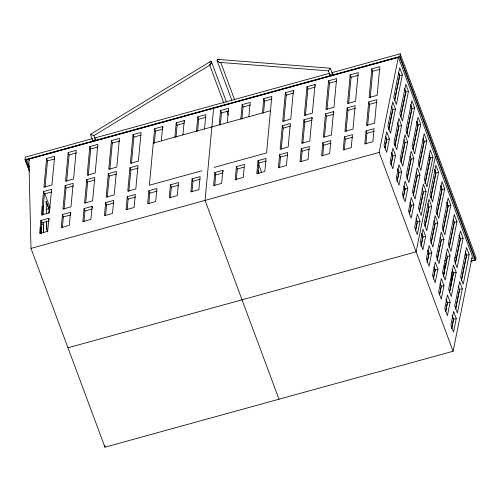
<?xml version="1.0" encoding="UTF-8"?>
<svg xmlns="http://www.w3.org/2000/svg" width="501" height="501" viewBox="0 0 501 501"><rect width="100%" height="100%" fill="white"/><g stroke="black" fill="none" stroke-linecap="round" stroke-linejoin="round"><path stroke-width="0.75" d="M29.409 171.461L25.05 159.744L25.294 157.139L92.184 138.702M40.85 220.496L39.642 233.529L47.676 231.312L48.885 218.279L40.85 220.496L41.74 222.889L40.744 233.623M43.537 191.532L41.364 214.992L49.399 212.781L51.572 189.322L43.537 191.532L44.426 193.931L42.466 215.117M46.606 158.491L43.944 187.161L51.979 184.944L54.64 156.274L46.606 158.491L47.495 160.884L45.052 187.23M62.456 214.541L61.247 227.573L69.282 225.362L70.491 212.33L62.456 214.541L63.345 216.939L62.349 227.667M65.143 185.583L62.963 209.042L70.998 206.825L73.177 183.366L65.143 185.583L66.032 187.975L64.065 209.167M68.205 152.536L65.55 181.205L73.584 178.995L76.24 150.319L68.205 152.536L69.1 154.934L66.652 181.274M84.055 208.591L82.847 221.624L90.881 219.407L92.09 206.374L84.055 208.591L84.951 210.984L83.955 221.718M86.742 179.627L84.569 203.087L92.604 200.87L94.777 177.417L86.742 179.627L87.637 182.026L85.671 203.212M89.811 146.58L87.149 175.256L95.184 173.039L97.845 144.369L89.811 146.58L90.7 148.979L88.257 175.325M105.661 202.636L104.452 215.668L112.487 213.451L113.696 200.419L105.661 202.636L106.55 205.028L105.554 215.762M108.348 173.678L106.174 197.131L114.203 194.92L116.382 171.461L108.348 173.678L109.237 176.07L107.27 197.256M111.416 140.631L108.755 169.3L116.789 167.083L119.445 138.414L111.416 140.631L112.305 143.023L109.863 169.369M127.267 196.68L126.058 209.712L134.093 207.502L135.301 194.469L127.267 196.68L128.156 199.079L127.16 209.813M129.953 167.722L127.774 191.182L135.809 188.965L137.988 165.512L129.953 167.722L130.842 170.121L128.876 191.307M133.016 134.675L130.354 163.345L138.389 161.134L141.05 132.464L133.016 134.675L133.905 137.074L131.462 163.42M148.866 190.731L147.657 203.763L155.692 201.546L156.901 188.514L148.866 190.731L149.761 193.123L148.766 203.857M163.101 127.705L162.656 126.509L154.621 128.726L149.379 185.226L201.934 170.747M154.389 143.192L155.51 131.118L154.621 128.726M161.322 140.844L162.656 126.509M170.472 184.775L169.263 197.807L177.298 195.597L178.506 182.564L170.472 184.775L171.361 187.174L170.365 197.901M174.893 137.105L176.22 122.77L184.255 120.553L184.7 121.756M175.995 137.236L177.116 125.162L176.22 122.77M182.928 134.894L184.255 120.553M192.077 178.826L190.862 191.858L198.897 189.641L200.106 176.609L192.077 178.826L192.966 181.218L191.971 191.952M196.498 131.149L197.826 116.814L205.861 114.604L204.533 128.939M197.594 131.287L198.715 119.213L197.826 116.814M213.62 108.153L205.066 200.4L279.007 399.209M214.81 172.557L213.601 185.589L221.636 183.372L222.845 170.34L214.81 172.557L215.706 174.949L214.71 185.683M219.238 124.887L220.565 110.552L228.6 108.335L227.266 122.67M220.334 125.018L221.455 112.944L220.565 110.552M236.416 166.601L235.207 179.634L243.242 177.423L244.45 164.391L236.416 166.601L237.305 169L236.309 179.734M240.837 118.931L242.165 104.596L250.199 102.386L248.872 116.72M241.939 119.063L243.06 106.995L242.165 104.596M258.021 160.652L256.813 173.684L264.841 171.467L266.056 158.435L258.021 160.652L258.911 163.044L257.915 173.778M262.443 112.982L263.77 98.647L271.805 96.43L266.563 152.937L214.008 167.415M263.545 113.113L264.66 101.039L263.77 98.647M279.621 154.696L278.412 167.729L286.447 165.518L287.655 152.486L279.621 154.696L280.51 157.095L279.52 167.822M282.307 125.738L280.134 149.198L288.169 146.981L290.342 123.522L282.307 125.738L283.197 128.131L281.236 149.323M285.376 92.691L282.714 121.361L290.749 119.15L293.411 90.481L285.376 92.691L286.265 95.09L283.823 121.43M301.226 148.747L300.018 161.779L308.052 159.562L309.261 146.53L301.226 148.747L302.116 151.139L301.12 161.873M303.913 119.783L301.734 143.242L309.768 141.025L311.948 117.572L303.913 119.783L304.802 122.181L302.836 143.367M306.975 86.736L304.32 115.412L312.355 113.195L315.01 84.525L306.975 86.736L307.871 89.134L305.422 115.48M322.826 142.791L321.617 155.824L329.652 153.607L330.86 140.574L322.826 142.791L323.721 145.184L322.725 155.917M325.512 113.833L323.339 137.287L331.374 135.076L333.547 111.617L325.512 113.833L326.408 116.226L324.51 136.66M328.581 80.786L325.919 109.456L333.954 107.239L336.616 78.569L328.581 80.786L329.47 83.179L327.028 109.525M344.431 136.836L343.223 149.868L351.257 147.657L352.466 134.625L344.431 136.836L345.321 139.234L344.325 149.968M347.118 107.878L344.945 131.337L352.98 129.12L355.153 105.667L347.118 107.878L348.007 110.276L346.041 131.462M350.186 74.831L347.525 103.5L355.56 101.29L358.221 72.62L350.186 74.831L351.076 77.229L348.633 103.575M366.037 130.886L364.828 143.919L372.863 141.702L374.072 128.669L366.037 130.886L366.926 133.279L365.93 144.012M368.723 101.922L366.544 125.382L374.579 123.171L376.758 99.712L368.723 101.922L369.613 104.321L367.646 125.507M371.786 68.881L369.131 97.551L377.159 95.334L379.821 66.664L371.786 68.881L372.675 71.274L370.233 97.62M470.502 261.459L475.706 260.025L399.98 56.425L400.224 53.82L331.825 72.67M443.98 274.592L444.838 265.292L446.303 264.891M450.43 289.428L452.084 271.605M475.706 260.025L475.95 257.42L400.224 53.82M329.959 74.887L328.456 70.854L330.347 68.268L332.576 73.841M330.51 68.293L330.403 68.662M453.086 351.245L379.138 152.429L398.376 57.239L472.324 256.049L453.086 351.245L104.934 447.18L30.987 248.371L28.87 159.061L397.669 57.433M385.044 147.808L386.703 139.591L385.632 136.717M388.77 129.377L392.74 109.706L395.452 109.036L392.778 101.847L387.887 126.052L390.561 133.241L395.452 109.036M394.575 100.638L399.635 75.607L402.341 74.937L399.666 67.748L393.692 97.332L396.36 104.521L402.341 74.937M389.409 138.921L386.691 152.367L384.023 145.177L386.741 131.732L389.409 138.921L386.703 139.591M391.012 165.023L392.828 156.055L391.488 152.467M394.888 145.841L398.865 126.171L401.577 125.501L398.902 118.311L394.011 142.522L396.679 149.705L401.577 125.501M395.533 155.385L392.815 168.831L390.141 161.648L392.859 148.196L395.533 155.385L392.828 156.055M408.465 91.401L402.485 120.985L399.811 113.796L405.791 84.212L408.465 91.401L405.76 92.071L400.7 117.109L405.779 92.14L404.445 88.545M397.136 181.487L398.953 172.519L397.612 168.931M401.013 162.305L404.99 142.635L407.695 141.965L405.027 134.775L400.13 158.986L402.804 166.169L407.695 141.965M401.658 171.849L398.94 185.295L396.266 178.112L398.984 164.66L401.658 171.849L398.953 172.519M414.59 107.865L408.609 137.449L405.935 130.26L411.916 100.676L414.59 107.865L411.878 108.535L406.825 133.573L411.903 108.604L410.544 104.947M403.261 197.951L405.071 188.983L404.006 186.109M407.138 178.769L411.114 159.105L413.82 158.429L411.146 151.246L406.255 175.45L408.929 182.633L413.82 158.429M418.003 124.999L413.1 149.279L418.028 125.068L416.669 121.411L418.041 124.993L420.715 124.329L418.041 117.14L412.06 146.73L414.734 153.913L420.715 124.329M407.783 188.313L405.065 201.759L402.391 194.576L405.109 181.124L407.783 188.313L405.071 188.983M409.386 214.415L411.196 205.454L410.131 202.579M413.262 195.233L417.239 175.569L419.944 174.893L417.27 167.71L412.379 191.914L415.053 199.097L419.944 174.893M423.094 138.583L424.165 141.457L419.068 166.501L424.153 141.532L423.057 138.595M413.907 204.777L411.189 218.223L408.515 211.04L411.233 197.594L413.907 204.777L411.196 205.454M426.839 140.794L420.859 170.378L418.185 163.194L424.165 133.61L426.839 140.794L424.128 141.47M415.511 230.88L417.32 221.918L415.987 218.323M419.387 211.698L423.364 192.033L426.069 191.357L423.395 184.174L418.504 208.378L421.178 215.568L426.069 191.357M420.032 221.242L417.314 234.693L414.64 227.504L417.358 214.059L420.032 221.242L417.32 221.918M432.958 157.258L426.984 186.842L424.309 179.659L430.29 150.075L432.958 157.258L430.253 157.934L425.042 183.723L430.278 157.997L429.182 155.059L430.29 157.921M421.122 245.966L422.932 236.998L421.598 233.403M425.149 226.026L428.969 207.113L431.68 206.443L429.006 199.254L424.115 223.459L426.789 230.648L431.68 206.443M425.637 236.322L422.919 249.774L420.251 242.584L422.969 229.139L425.637 236.322L422.932 236.998M438.569 172.338L432.588 201.928L429.921 194.739L435.895 165.155L438.569 172.338L435.864 173.014L430.804 198.045L435.901 173.008L434.561 169.413L435.883 173.083M427.24 262.43L429.056 253.462L427.986 250.588M431.117 243.248L435.093 223.578L437.805 222.907L435.131 215.718L430.24 239.929L432.908 247.112L437.805 222.907M431.762 252.792L429.044 266.238L426.37 259.055L429.088 245.603L431.762 252.792L429.056 253.462M444.694 188.808L438.713 218.392L436.039 211.203L442.02 181.619L444.694 188.808L441.988 189.478L436.928 214.516L442.026 189.472L440.686 185.877M433.365 278.894L435.181 269.926L434.11 267.052M437.091 260.47L441.218 240.042L443.924 239.372L441.256 232.182L436.365 256.393L439.033 263.576L443.924 239.372M437.887 269.256L435.169 282.702L432.495 275.519L435.212 262.067L437.887 269.256L435.181 269.926M450.819 205.272L444.838 234.856L442.164 227.667L448.144 198.083L450.819 205.272L448.107 205.942L443.053 230.98L448.144 205.936L446.811 202.341M439.64 294.613L441.306 286.39L440.235 283.516M443.366 276.176L447.343 256.512L450.048 255.836L447.38 248.653L442.483 272.857L445.157 280.04L450.048 255.836M444.011 285.72L441.293 299.166L438.619 291.983L441.337 278.531L444.011 285.72L441.306 286.39M456.943 221.736L450.963 251.32L448.289 244.137L454.269 214.547L456.943 221.736L454.232 222.406L449.172 247.444L454.269 222.4L453.205 219.526L454.257 222.475M445.614 311.822L447.424 302.861L446.09 299.266M449.491 292.64L453.468 272.976L456.173 272.3L453.499 265.117L448.608 289.321L451.282 296.504L456.173 272.3M450.136 302.184L447.418 315.63L444.744 308.447L447.462 295.001L450.136 302.184L447.424 302.861M463.068 238.2L457.087 267.784L454.413 260.601L460.394 231.011L463.068 238.2L460.356 238.877L455.296 263.908L460.394 238.864L459.06 235.27M451.739 328.287L453.549 319.325L452.215 315.73M455.616 309.104L459.592 289.44L462.298 288.764L459.624 281.581L454.733 305.785L457.407 312.968L462.298 288.764M456.261 318.649L453.543 332.094L450.869 324.911L453.587 311.465L456.261 318.649L453.549 319.325M469.187 254.665L463.212 284.249L460.538 277.066L466.519 247.481L469.187 254.665L466.481 255.341L461.421 280.372L466.519 255.328L465.185 251.734L466.506 255.404M384.95 147.908L386.622 139.685L385.551 136.811M388.701 129.465L392.709 109.788L391.406 106.118M394.575 100.651L399.654 75.676L398.564 72.733M391.074 164.372L392.746 156.149L391.413 152.561M394.982 145.171L398.834 126.252L397.531 122.582M397.042 181.587L398.871 172.613L397.531 169.025M401.107 161.641L404.958 142.722L403.919 139.766M403.167 198.052L404.996 189.084L403.925 186.209M407.075 178.863L411.083 159.186L410.043 156.231M409.292 214.516L411.114 205.548L410.05 202.673M413.2 195.327L417.208 175.651L416.168 172.695M415.567 230.235L417.239 222.012L416.174 219.137M419.324 211.791L423.326 192.115L422.024 188.439M421.022 246.06L422.85 237.092L421.516 233.497M425.086 226.114L428.937 207.195L427.635 203.519M427.146 262.53L428.975 253.556L427.641 249.968M431.054 243.336L435.062 223.659L434.023 220.703M433.271 278.994L435.1 270.02L434.029 267.146M437.179 259.8L441.187 240.123L440.147 237.167M439.546 294.707L441.224 286.491L440.154 283.616M443.304 276.264L447.312 256.593L446.272 253.638M445.671 311.177L447.349 302.955L446.009 299.36M449.579 291.977L453.436 273.058L452.127 269.381M451.645 328.387L453.468 319.419L452.134 315.824M455.703 308.441L459.555 289.522L458.521 286.566M209.85 62.531L210.069 62.086M210.32 61.711L211.065 61.241L211.384 61.554L226.477 102.135M210.833 61.272L90.449 134.374L93.9 135.564L210.094 65.005L211.265 63.258L211.384 61.554M46.117 201.483L48.822 208.585L48.904 213.282M46.098 209.405L48.822 208.585M41.42 224.73L43.462 224.11L43.656 232.439M330.46 68.236L217.935 59.406L216.958 60.014L217.685 61.491L219.388 62.356L328.618 70.879M94.445 138.082L329.564 73.29M25.05 159.744L399.98 56.425M47.495 160.884L54.797 158.873M69.1 154.934L76.403 152.918M90.7 148.979L98.002 146.968M112.305 143.023L119.607 141.013M133.905 137.074L141.213 135.057M155.51 131.118L162.812 129.108M177.116 125.162L184.418 123.152M198.715 119.213L206.024 117.196M221.455 112.944L228.757 110.934M243.06 106.995L250.362 104.978M264.66 101.039L271.968 99.029M286.265 95.09L293.567 93.073M307.871 89.134L315.173 87.124M329.47 83.179L336.778 81.168M351.076 77.229L358.378 75.213M372.675 71.274L379.983 69.263M153.287 143.061L270.477 110.765M44.426 193.931L51.735 191.921M66.032 187.975L73.334 185.965M87.637 182.026L94.939 180.009M109.237 176.07L116.545 174.06M130.842 170.121L138.144 168.104M283.197 128.131L290.505 126.12M304.802 122.181L312.104 120.165M326.408 116.226L333.71 114.215M348.007 110.276L355.315 108.26M369.613 104.321L376.915 102.31M41.74 222.889L49.048 220.878M63.345 216.939L70.647 214.923M84.951 210.984L92.253 208.973M106.55 205.028L113.859 203.018M128.156 199.079L135.458 197.062M149.761 193.123L157.064 191.113M171.361 187.174L178.663 185.157M192.966 181.218L200.268 179.208M215.706 174.949L223.008 172.939M237.305 169L243.881 167.19M258.911 163.044L266.213 161.034M280.51 157.095L287.818 155.078M302.116 151.139L309.418 149.129M323.721 145.184L331.023 143.173M345.321 139.234L352.629 137.218M366.926 133.279L374.228 131.268M30.987 248.371L379.138 152.429M436.853 156.231L435.35 156.644L416.112 251.834L67.961 347.775M437.392 158.354L437.843 158.228M444.731 260.739L446.986 260.119M454.513 258.046L456.774 257.42M465.047 255.141L466.556 254.727M471.723 258.403L474.597 257.614M471.51 260.733L475.098 259.743L399.679 56.957L25.657 160.026L29.183 169.507M210.094 65.005L209.681 64.942M219.388 62.356L219.764 62.343M217.935 59.406L219.244 59.938M90.863 134.475L90.449 134.374L92.647 140.286M398.602 72.726L399.673 75.601M404.457 88.47L405.797 92.065M410.582 104.934L411.916 108.529M440.648 185.884L442.007 189.547M446.773 202.354L448.132 206.011M459.041 235.345L460.381 238.939M444.838 265.292L445.508 267.089M333.547 111.617L333.992 112.813M315.01 84.525L315.455 85.721M311.948 117.572L312.392 118.768M293.411 90.481L293.855 91.677M220.759 62.493L234.393 99.154M258.635 164.334L261.647 172.425M217.108 60.734L231.825 100.288M257.965 170.572L259.067 173.534M209.55 64.723L223.828 103.125M226.821 111.166L228.318 115.186M212.518 108.084L212.668 108.492M222.845 170.34L223.289 171.542M93.9 135.564L95.265 139.234M92.09 206.374L92.535 207.571M70.491 212.33L70.935 213.526M44.639 193.273L50.062 207.865M46.111 201.408L48.785 208.666M28.87 159.061L29.421 160.552M48.885 218.279L49.33 219.476M26.691 159.888L29.402 167.177M46.624 221.442L46.812 229.157L47.877 232.032M42.66 221.956L43.481 224.179L43.687 232.502M41.057 226.828L41.207 232.884M104.897 445.627L104.934 447.18M46.148 201.396L46.424 213.783M46.374 220.972L46.58 229.452M43.03 205.999L43.224 214.497M41.038 227.523L41.182 233.579M40.825 228.719L40.938 233.259M94.946 139.04A1.415 0.601 -20.4 0 1 94.946 139.892A1.415 0.601 -20.4 0 1 93.142 140.505A1.415 0.601 -20.4 0 1 92.829 139.754M331.988 73.616A1.415 0.601 -20.4 0 1 332.395 74.373A1.415 0.601 -20.4 0 1 330.541 75.112A1.415 0.601 -20.4 0 1 330.134 74.361M211.691 62.519A1.415 0.601 -20.4 0 1 210.326 63.809M218.33 61.592A1.415 0.601 -20.4 0 1 217.49 60.915"/></g></svg>
